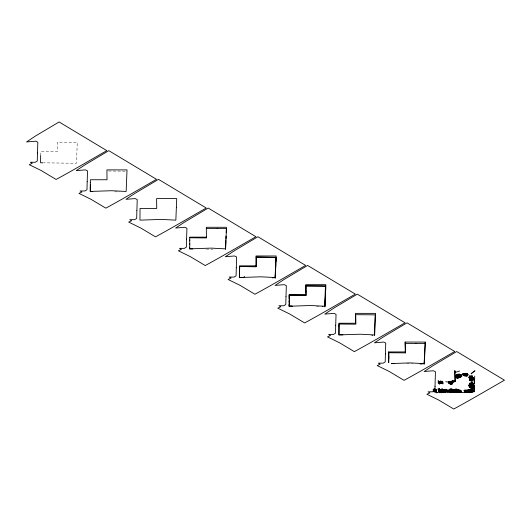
<?xml version="1.0" encoding="UTF-8"?>
<svg xmlns="http://www.w3.org/2000/svg" width="531" height="531" viewBox="0 0 531 531"><rect width="100%" height="100%" fill="white"/><g stroke="black" fill="none" stroke-linecap="round" stroke-linejoin="round"><path stroke-width="0.4" stroke-dasharray="2.65 1.99" d="M40.661 155.629L40.721 151.66L57.295 151.826L57.248 142.301L77.28 142.487L76.431 163.296L43.814 162.818M108.556 171.015L126.186 171.181M114.716 191.824L119.608 191.897M206.26 249.085L212.911 249.192M406.706 363.735L412.567 363.828M316.456 306.659L319.065 306.706"/><path stroke-width="0.8" d="M189.746 240.921L189.746 239.893M239.448 269.615L239.448 268.593M289.156 298.316L289.149 294.546L305.843 294.539M189.746 244.194L189.746 240.629M239.448 272.888L239.448 269.33M289.149 301.588L289.156 298.024M388.559 358.91L388.513 362.401M189.746 243.702L189.74 244.545M239.454 272.403L239.441 273.239M289.156 301.097L289.149 301.94M388.845 358.757L388.785 362.633M189.74 244.366L189.667 248.827L192.78 248.9M239.441 273.067L239.368 277.527L242.481 277.594M289.149 301.761L289.07 306.221L292.189 306.287M40.661 155.629L40.555 162.765L42.998 162.805M90.363 184.323L90.257 191.465L92.699 191.499M189.7 247.121L189.667 248.853L211.126 248.116L225.556 248.86L226.067 236.036M239.408 275.815L239.368 277.554L260.827 276.81L275.257 277.554L275.768 264.777M289.11 304.515L289.07 306.248L310.535 305.511L324.959 306.248L325.835 284.682L305.737 284.676L305.843 295.322L289.149 295.176L289.156 297.652M424.608 357.761L425.245 342.077L405.146 342.064L405.584 352.869L388.838 352.743L388.559 351.934L405.246 351.934L405.584 352.869M435.022 386.329L434.935 389.562M435.015 386.442L435.453 371.78L433.376 370.751L424.183 371.514L432.878 365.733L456.733 351.542L504.45 380.203C487.564 389.86 470.844 399.763 453.753 409.029L438.838 400.115L426.911 394.274L429.891 392.867L428.026 391.825L433.017 391.778M424.588 358.146L424.09 364.193L425.245 342.077M474.734 376.081L474.448 382.97L473.579 384.563L472.258 384.829M176.365 207.382L175.847 220.159L161.424 219.422L139.958 220.133L140.038 208.451L156.725 208.451L156.618 198.581L176.723 198.594L176.365 207.336M226.219 232.472L226.352 229.14M226.365 228.841L226.432 227.288L206.327 227.281L206.433 237.934L189.746 237.782M275.921 261.166L276.06 257.834M276.067 257.535L276.133 255.988L256.028 255.975L256.134 266.628L239.448 266.482M225.556 249.411L225.927 240.49M225.98 239.162L226.067 237.171M226.067 237.125L226.432 228.595L217.192 228.516M274.978 278.105L276.127 257.455L256.314 257.117L256.134 266.788L239.727 266.482L239.375 277.388L243.51 277.447L244.545 276.425M275.257 278.105L276.133 257.289L256.028 257.117M324.68 306.799L325.437 286.196L322.582 286.123L306.035 285.99L306.181 295.482L289.428 295.355L289.415 306.088L292.196 306.128M324.959 306.805L325.775 287.503M374.382 335.492L375.145 314.89L372.284 314.817L355.743 314.684L355.883 324.175L339.136 324.049L339.123 334.782L342.92 334.842M473.864 391.234L474.522 386.09L473.579 384.563M474.17 383.966L474.216 380.017L471.747 375.065M451.662 392.648L448.649 392.09C457.098 392.834 465.68 392.827 474.044 391.672L474.522 386.09L472.53 386.495M452.638 382.201L454.954 380.634L454.848 370.764L455.293 381.57L452.638 382.201L452.87 382.585L452.206 382.718L451.974 381.192L452.638 381.052L452.87 382.585M433.15 391.699L433.9 391.247M459.587 370.996L455.14 372.47L454.848 370.764M456.7 375.663L456.7 374.514L459.348 373.97L460.284 376.645L459.62 376.778L459.156 374.879M458.26 374.627L456.932 374.899L456.7 374.514M464.691 375.317L463.364 375.59L462.654 373.87L465.315 373.326L465.548 374.282L465.315 373.897M459.813 374.733L457.828 375.145L457.749 377.388M460.477 374.601L461.14 374.461L461.373 374.846L460.477 374.601L460.477 375.742L461.373 375.994M465.899 374.076L465.899 373.505L466.563 373.366L467.028 374.136L465.7 374.401L466.404 376.127L467.731 375.855L467.26 373.943L465.939 374.216L465.939 375.364M456.268 376.18L456.268 375.609L457.596 375.337L458.299 376.486M465.548 373.705L462.893 374.249L462.893 374.826L463.556 374.687M457.828 375.722L457.164 375.855L458.22 378.152L457.556 378.284L457.091 376.373L457.324 377.906L456.66 378.039L455.956 376.891L455.956 375.742L457.284 375.47L457.828 376.293M464.028 374.302L464.924 374.554L464.924 375.702L464.26 375.835L464.028 374.302L464.26 375.835M466.795 374.328L466.795 373.751L467.459 373.618L467.924 374.952L467.26 375.092M459.156 375.444L459.813 375.304L460.749 377.408L458.1 377.959L458.1 377.388L460.749 376.837M460.828 375.171L461.724 375.417L461.724 376.565L461.061 376.705L460.828 375.171L461.061 376.705M459.62 375.643L458.299 375.915L457.364 374.382M464.26 374.687L464.924 374.554M462.654 373.87L463.364 375.012L465.355 374.607L465.355 375.185M457.749 376.24L456.428 376.512L456.428 377.654L457.091 377.521M461.061 375.556L461.724 375.417M467.924 374.382L467.26 374.514L466.795 373.751M457.636 376.618L460.284 376.074L460.284 376.645M455.956 375.742L456.66 376.891L457.324 376.758M457.749 376.811L457.091 376.95L457.556 378.284M465.939 374.216L466.404 374.979L467.731 374.707M460.828 376.32L461.724 376.565M457.868 377.003L459.196 376.731M465.82 375.371L465.156 375.51L465.156 376.081L465.82 375.948L465.82 375.371L464.884 373.844M440.425 382.287L440.425 381.139L441.088 381.006L441.792 382.154L441.792 383.302M457.556 377.714L458.22 377.581M438.672 382.506L440.664 382.101L440.192 381.331L439.529 381.47L440.703 383.382M440 382.805L440 381.656L441.327 381.391M438.267 383.375L438.267 380.634L438.44 382.121L439.768 381.849M469.995 377.116L469.331 377.249L469.331 376.101L469.995 375.968L470.227 377.501M442.648 381.689L441.327 381.962L441.088 381.577L442.416 381.311L443.119 382.459L439.144 383.269L439.144 383.84M471.355 377.554L470.42 376.028L469.756 376.16L470.227 376.924M441.792 382.154L440.464 382.426L440 381.656M470.227 376.353L469.331 376.101M471.979 376.134L472.212 377.096L471.979 376.134L470.658 376.406L470.658 376.983M470.459 376.731L471.355 376.983L470.035 377.249L469.796 376.871L470.692 377.116M468.9 377.196L469.835 379.3L468.9 377.196L472.212 376.519M445.755 381.749L448.854 382.114L448.854 381.537L449.518 381.404L450.454 382.931M438.44 382.121L439.376 383.654L442.024 383.11M469.796 377.441L471.123 377.169M472.451 376.904L471.787 377.037L472.251 378.377L472.915 378.245L472.451 376.904L472.451 377.475M448.423 382.054L448.894 382.824L449.551 382.685L449.551 383.263L448.894 383.395L448.423 382.632L448.423 382.054L449.087 381.922M449.75 381.789L451.078 381.517L451.31 381.895M442.927 383.933L442.927 383.355L442.263 383.495L441.792 382.725M472.019 377.992L472.019 377.422L469.371 377.959L469.371 378.537M452.206 381.57L452.87 381.437M449.319 382.307L451.974 381.762L452.671 383.488L450.022 384.026L449.79 383.07L451.111 382.798M448.423 382.632L449.087 382.493M470.931 378.072L472.915 377.667M450.879 382.413L452.206 382.147L451.542 382.28L452.246 384.006L450.919 384.271L450.686 383.316L450.919 384.271M471.163 378.457L469.835 378.729L470.074 379.685M472.49 378.185L473.154 378.052L473.851 379.2L473.851 379.771L472.53 380.043L472.53 379.466L473.851 379.2M472.955 378.377L472.059 378.132L472.955 378.377L472.955 379.526L473.619 379.393L473.619 378.815L469.643 379.625L469.643 380.203M469.875 379.725L470.108 380.11L472.099 379.698L472.57 381.039L471.906 381.172L471.196 379.459L469.875 379.725L469.882 380.581L469.411 379.818L469.411 379.247L472.059 378.703M448.854 381.537L450.022 383.448L452.671 382.911M450.919 383.701L452.246 383.428M471.004 379.784L471.667 379.645L471.667 380.793L471.004 380.933L470.771 379.399L471.004 380.933M471.667 379.645L471.435 379.267L471.435 380.694L472.763 380.428L472.763 379.851L472.099 379.984L471.628 379.22M469.875 380.302L470.108 380.681L471.435 380.415M433.243 389.482L433.946 390.63L433.946 391.778L433.243 390.63L433.243 389.482L435.234 389.077L436.17 391.759L434.843 392.024L434.61 391.646L434.61 391.068L435.938 390.803L436.17 391.759M435.466 389.462L433.482 389.867L433.482 391.015M438.121 388.918L438.586 390.836L438.121 388.918L439.442 388.652L439.914 390.564L439.442 388.652M435.234 389.654L435.898 389.515L436.363 390.285L435.699 390.418M435.035 389.98L436.363 389.708L436.595 391.241L435.938 391.374L435.699 389.847M471.986 383.74L471.986 383.163L469.995 383.574L469.995 384.145L469.762 383.19L471.083 382.917L471.322 383.873M471.747 383.355L471.747 382.785L472.411 382.645L473.347 384.756L472.882 383.415L470.891 383.82L470.891 384.391M433.946 390.63L435.274 390.365L434.338 388.831L433.674 388.964L434.139 389.734M435.938 390.225L436.595 390.093M438.586 389.688L439.914 389.415M441.898 390.159L441.898 389.011L442.562 388.878L442.794 389.263L440.81 389.668L440.81 390.816M441.334 389.269L441.334 389.847L440.007 390.112L440.007 389.542L441.334 389.269L441.799 390.039M469.762 383.76L471.083 383.495L471.083 382.917M439.25 390.697L439.25 390.126L439.914 389.986L441.314 392.86M435.035 391.128L436.363 390.856L436.595 391.241M470.035 384.856L470.035 385.426L469.563 384.092L470.227 383.953M434.61 391.068L434.843 391.453L436.17 391.181M441.294 392.217L439.29 391.984L438.818 390.643L439.482 390.511M440.146 390.371L440.81 390.239M445.721 390.962L444.786 389.429L442.131 389.966L442.834 391.115M470.466 384.338L470.698 385.294L470.698 384.145L472.019 383.873L472.49 385.791M472.451 383.933L471.123 384.205L470.658 383.435M440.617 391.712L440.617 390.564L442.602 390.159L443.066 392.07L446.617 391.778L445.914 390.059M439.714 390.889L440.378 390.756M444.354 389.946L443.027 390.219L443.027 390.789M445.018 389.807L446.345 389.542L446.578 389.92M438.818 391.214L439.482 391.082M468.707 385.128L468.939 386.083L468.707 385.128L470.698 384.723M473.347 384.178L472.683 384.311L472.683 384.889M442.834 391.692L442.834 390.544L444.162 390.272L444.633 392.183M450.135 389.07L451.031 389.316L450.135 389.07L450.135 390.219M438.818 390.643L439.29 391.407L439.953 391.274L440.186 392.23L439.522 392.363L439.522 391.792L440.849 391.52L440.849 392.097L440.378 391.327M440.617 391.135L441.274 391.002M442.602 390.736L447.241 389.787L447.474 390.743L446.153 391.015L446.153 390.438L447.474 390.172M472.49 384.643L471.163 384.909L470.698 384.145M451.383 388.997L452.279 389.243L451.383 388.997L451.615 390.524L452.279 390.391M468.939 385.506L470.267 385.24L469.603 385.373L469.603 385.944M442.409 392.21L442.409 391.062L441.082 391.327L440.617 390.564M442.834 390.544L443.066 390.922L445.058 390.517L445.29 392.051M445.482 390.577L444.162 390.849L444.394 391.228M448.808 390.477L448.808 389.907L450.129 389.635L450.992 391.944L454.543 391.652M472.723 386.17L472.723 385.021L473.387 384.889L473.619 386.422L474.522 386.668L473.194 386.94L473.194 386.362M442.602 391.307L443.266 391.174M470.499 385.619L473.818 384.942M444.633 391.035L445.29 390.902M445.058 391.095L446.385 390.823L446.617 391.778M447.713 391.135L447.713 390.557L449.04 390.292L449.511 391.626L450.832 391.36L450.6 390.975M450.368 390.026L451.031 389.893L451.496 391.234L451.031 390.464M472.723 385.021L473.619 385.274M454.735 390.75L454.264 389.409L451.615 389.953L452.551 392.057M455.591 389.714L455.591 389.137L456.255 389.004L456.959 390.152L454.304 390.697L454.304 391.267M472.802 388.738L472.338 387.398L472.802 388.738L473.466 388.606L472.53 385.924L471.203 386.196L471.203 387.345L469.882 387.61L469.411 386.276L470.738 386.004M472.059 385.732L472.723 385.599L473.659 387.703L471.674 388.108L471.203 386.196M451.383 390.139L452.047 390.006M441.314 392.283L447.52 392.031L448.848 391.765L448.609 390.809L448.848 391.765M445.29 391.473L446.617 391.208M447.288 391.075L447.52 392.031L447.288 391.075L450.6 390.398M453.839 389.927L452.512 390.199L452.512 390.77M454.503 389.794L455.824 389.522L455.824 390.099M472.298 386.117L471.634 386.249L469.762 383.19M472.962 385.977L474.283 385.712M447.52 391.46L448.848 391.188M448.808 389.907L449.511 391.055L451.496 390.657M449.936 391.108L449.272 391.247L449.272 390.67M459.182 390.703L458.711 389.362L450.759 390.989L450.992 391.944M469.411 386.276L469.882 387.039L471.203 386.767M471.674 386.96L472.995 386.687M453.647 391.4L453.879 391.785L453.879 390.637L455.206 390.365L455.903 391.513L455.903 392.661L457.895 392.256L457.662 390.73L458.127 392.641L461.439 391.964L460.742 390.245L460.078 390.378M456.527 391.247L456.527 390.099L458.518 389.694L458.286 389.309L457.622 389.442L458.319 390.59L458.319 391.739M450.992 391.367L453.647 390.829M473.659 387.126L471.01 387.67L471.01 388.241M452.551 391.48L455.863 390.803M456.527 390.67L459.182 390.132M456.335 390.995L454.344 391.4L453.879 390.637M456.999 390.862L458.319 390.59M458.983 391.606L458.983 390.458L459.959 390.185L460.543 391.719M469.603 385.373L471.243 388.048L472.57 387.783L472.57 388.353L471.243 388.626L470.074 386.714M455.903 391.513L456.567 391.38L456.567 392.528M456.527 390.099L457.231 391.247L457.895 391.108M459.222 390.836L459.879 390.703M453.68 392.688L453.68 392.11L456.335 391.573M458.983 391.028L457.662 391.301L458.127 392.641M472.802 388.161L473.466 388.028L473.466 388.606M460.43 390.949L459.766 391.088L459.295 390.318M458.983 390.458L459.454 391.221L460.118 391.088L460.118 392.236M466.085 391.022L466.085 390.451L464.764 390.723L464.525 390.338L465.853 390.066L466.557 391.214L466.557 391.792L464.565 392.197L464.101 390.278L464.764 390.146L465.229 392.057L464.333 391.812L464.333 390.663L464.997 390.531M455.24 392.223L453.919 392.495L453.68 392.11M457.895 391.686L459.222 391.413M459.879 391.281L461.207 391.008L461.439 391.964M467.605 392.694L466.437 390.205L467.765 389.933L468.933 392.422M468.428 390.378L468.428 389.8L469.749 389.528L470.453 391.254M458.127 392.064L459.454 391.798L458.047 389.502M460.118 391.659L461.439 391.393M459.879 391.851L461.207 391.579M474.044 391.672L472.636 389.376L466.669 390.59L466.669 391.161L467.333 391.028M464.101 390.278L464.565 391.048L465.229 390.909M469.557 390.431L468.229 390.703L468.229 391.274M470.22 390.298L472.869 389.754L473.34 391.095L473.34 390.524L472.013 390.789L472.013 391.367M466.557 391.214L465.229 391.486L464.997 391.101L466.324 390.829L466.324 391.407M468.461 391.082L467.141 391.354L467.141 391.931L467.804 391.792L467.333 390.451M469.789 390.816L471.78 390.411M471.349 390.929L467.373 391.739L467.373 392.309M472.245 391.174L467.605 392.117L466.437 390.205M472.484 391.559L472.484 392.13L469.829 392.674L469.596 392.29L469.596 391.712L469.829 392.097L473.805 391.287L473.805 391.858M391.599 363.536L409.945 362.905L424.369 363.642M405.445 343.384L415.939 343.464M206.327 228.423L217.126 228.516M325.835 285.99L305.737 285.817L305.77 288.725M416.005 343.464L424.846 343.584M394.075 363.556L391.606 363.523M272.542 277.905L273.146 277.912M322.244 306.599L322.848 306.606M371.952 335.293L372.556 335.307M422.258 364L420.067 363.967M206.433 237.151L189.746 237.151L189.746 240.258M256.134 265.845L239.448 265.845L239.448 268.958M452.087 380.535L454.954 380.634L455.293 381.57M437.132 392.761L435.858 392.694L442.409 391.632L442.642 392.017M472.729 377.395L474.588 379.519M473.851 379.771L473.154 378.052M472.019 377.422L471.555 376.652L471.555 377.229M471.594 377.939L472.763 379.851M472.763 380.428L472.291 378.51M470.692 377.694L471.395 378.835M469.563 377.063L470.499 378.59M470.731 378.975L471.435 380.123M471.906 381.172L471.196 379.459M467.924 374.952L467.459 373.618M471.747 382.785L472.922 384.696M465.899 373.505L466.364 374.846M469.411 379.247L469.882 380.01M471.787 384.066L472.49 385.214M465.7 374.401L465.939 374.786M473.466 388.028L471.827 385.347L471.827 385.924M464.884 374.415L465.82 375.948M464.691 374.74L463.981 373.605L463.981 374.176M463.556 374.116L464.028 374.879M469.563 384.092L471.674 387.53M471.203 387.345L470.97 386.382M472.205 389.893L473.141 391.42M472.716 391.938L471.309 389.641L471.309 390.219M471.116 390.544L471.581 391.885M470.924 391.447L471.156 392.402M469.324 390.046L470.26 391.579M468.428 389.8L468.661 390.756M468.893 390.564L469.364 391.905M459.62 376.207L460.092 377.554M458.021 374.236L458.492 375.012M459.196 377.309L459.428 377.694L458.963 376.353L458.963 376.924M466.557 391.792L465.853 390.066M456.268 375.609L456.501 375.994M459.647 390.318L460.118 391.088M452.206 382.718L452.671 383.488M455.591 389.137L456.063 389.907M456.295 390.285L457.231 391.818L456.567 391.951L455.399 390.039M452.246 384.006L452.014 383.043M456.295 390.862L456.76 391.626L456.76 391.055L456.102 391.188L456.102 391.765M450.646 382.035L451.35 383.754M455.671 391.705L456.142 392.469M454.543 391.075L453.607 389.548L453.607 390.119M455.479 392.608L455.007 391.838L455.007 392.416M453.408 390.444L453.879 391.214M452.279 389.814L452.744 390.584M449.472 389.774L449.936 390.537M447.713 390.557L447.952 390.942M441.984 381.829L442.927 383.355M447.241 390.358L447.474 390.743M440.425 381.139L440.664 381.523M444.586 390.331L444.122 389.562L444.122 390.139M439.336 382.366L439.807 383.136M443.498 390.404L443.73 391.938M442.794 389.834L443.266 390.597M441.898 389.011L442.602 390.159M441.938 390.292L442.409 391.062M440.81 389.668L441.274 390.431M440.478 390.305L440.007 389.542M439.25 390.126L440.186 392.23M439.522 391.792L439.754 392.748L439.522 392.363M405.146 342.064L405.246 351.934M305.783 290.032L305.803 292.143M388.838 352.743L388.845 358.491L388.559 351.934M472.962 385.406L472.962 386.555M472.676 390.657L472.676 391.228M472.636 389.376L472.636 389.946M472.53 385.924L472.53 387.072M472.411 382.645L472.411 383.223M472.099 379.698L472.099 380.561M471.243 388.048L471.243 388.626M470.539 386.907L470.539 387.477M470.42 376.028L470.42 376.598M470.108 380.11L470.108 380.681M470.021 391.194L470.021 391.772M469.882 387.039L469.882 387.61M469.829 392.097L469.829 392.674M469.749 389.528L469.749 390.106M467.765 389.933L467.765 390.511M466.563 373.366L466.563 373.943M466.404 374.979L466.404 376.127M464.565 391.048L464.565 392.197M463.364 375.012L463.364 375.59M460.742 390.245L460.742 390.816M460.716 374.979L460.716 376.127M459.959 390.185L459.959 390.763M459.454 391.221L459.454 392.369M458.711 389.362L458.711 389.94M457.596 374.767L457.596 375.915M457.231 391.247L457.231 392.396M456.66 376.891L456.66 378.039M456.255 389.004L456.255 389.581M455.671 391.135L455.671 392.283M454.264 389.409L454.264 389.986M452.319 391.101L452.319 391.672M452.087 390.716L452.087 391.287M451.974 381.192L451.974 382.34M451.615 389.376L451.615 390.524M451.078 381.517L451.078 382.088M450.799 388.938L450.799 390.086M449.983 382.167L449.983 382.745M450.022 383.448L450.022 384.026M449.518 381.404L449.518 381.975M449.511 391.055L449.511 391.626M448.894 382.824L448.894 383.395M446.345 389.542L446.345 390.112M445.257 390.192L445.25 390.77M444.786 389.429L444.786 390M444.394 390.65L444.394 391.805M443.066 390.922L443.066 392.07M441.566 390.225L441.566 389.654L440.239 389.927L440.239 390.497M440.192 381.331L440.192 381.908M439.376 383.654L439.376 384.225M439.29 391.407L439.29 391.984M436.363 389.708L436.363 390.856M435.898 389.515L435.898 390.093M435.234 389.077L435.234 390.225M434.843 391.453L434.843 392.024M90.336 182.505L90.257 191.432L111.716 190.722L126.146 191.465L127.022 169.9L106.917 169.887L107.023 179.757L90.336 179.757L90.336 182.505M338.858 325.988L338.778 334.915L360.237 334.205L374.667 334.948L375.543 313.383L355.438 313.37L355.544 323.24L338.858 323.24L338.858 325.988M37.482 153.021L37.27 161.032L35.245 162.287L30.386 162.247L32.258 163.289L29.278 164.696L41.206 170.544L56.113 179.458C73.205 170.192 89.925 160.289 106.817 150.631L59.1 121.971L35.238 136.162L26.55 141.943L35.743 141.18L37.82 142.202L37.482 153.021M87.19 181.715L86.971 189.733L84.947 190.987L80.095 190.948L81.96 191.99L78.98 193.397L90.907 199.238L105.822 208.159C122.913 198.886 139.633 188.983 156.519 179.325L108.802 150.665L84.947 164.856L76.252 170.637L85.445 169.874L87.522 170.902L87.19 181.715M136.892 210.415L136.673 218.427L134.655 219.681L129.796 219.642L131.668 220.684L128.688 222.091L140.615 227.932L155.523 236.853C172.615 227.587 189.335 217.683 206.227 208.019L158.51 179.359L134.648 193.549L125.96 199.331L135.153 198.574L137.23 199.596L136.892 210.415M186.6 239.109L186.381 247.127L184.357 248.375L179.505 248.342L181.37 249.384L178.389 250.791L190.317 256.632L205.231 265.546C222.323 256.281 239.043 246.377 255.929 236.72L208.212 208.059L184.357 222.25L175.661 228.031L184.854 227.268L186.932 228.297L186.6 239.109M236.302 267.803L236.083 275.821L234.065 277.076L229.206 277.036L231.078 278.078L228.091 279.485L240.025 285.326L254.933 294.247C272.025 284.981 288.745 275.078 305.63 265.414L257.913 236.753L234.058 250.944L225.37 256.725L234.563 255.969L236.634 256.991L236.302 267.803M286.003 296.504L285.791 304.515L283.766 305.77L278.908 305.73L280.78 306.772L277.799 308.179L289.727 314.02L304.641 322.941C321.733 313.675 338.453 303.772 355.339 294.114L307.622 265.454L283.76 279.645L275.071 285.426L284.264 284.662L286.342 285.685L286.003 296.504M335.711 325.198L335.492 333.216L333.468 334.464L328.616 334.43L330.488 335.473L327.501 336.88L339.428 342.721L354.343 351.641C371.435 342.369 388.154 332.466 405.04 322.808L357.323 294.147L333.468 308.338L324.773 314.12L333.966 313.356L336.043 314.385L335.711 325.198M385.413 353.898L385.201 361.91L383.176 363.164L378.318 363.124L380.189 364.166L377.209 365.574L389.137 371.415L404.045 380.335C421.136 371.069 437.856 361.166 454.748 351.502L407.031 322.841L383.17 337.032L374.481 342.814L383.674 342.057L385.752 343.079L385.413 353.898M472.504 372.57L471.09 373.744L474.953 370.771L472.504 372.57"/></g></svg>
